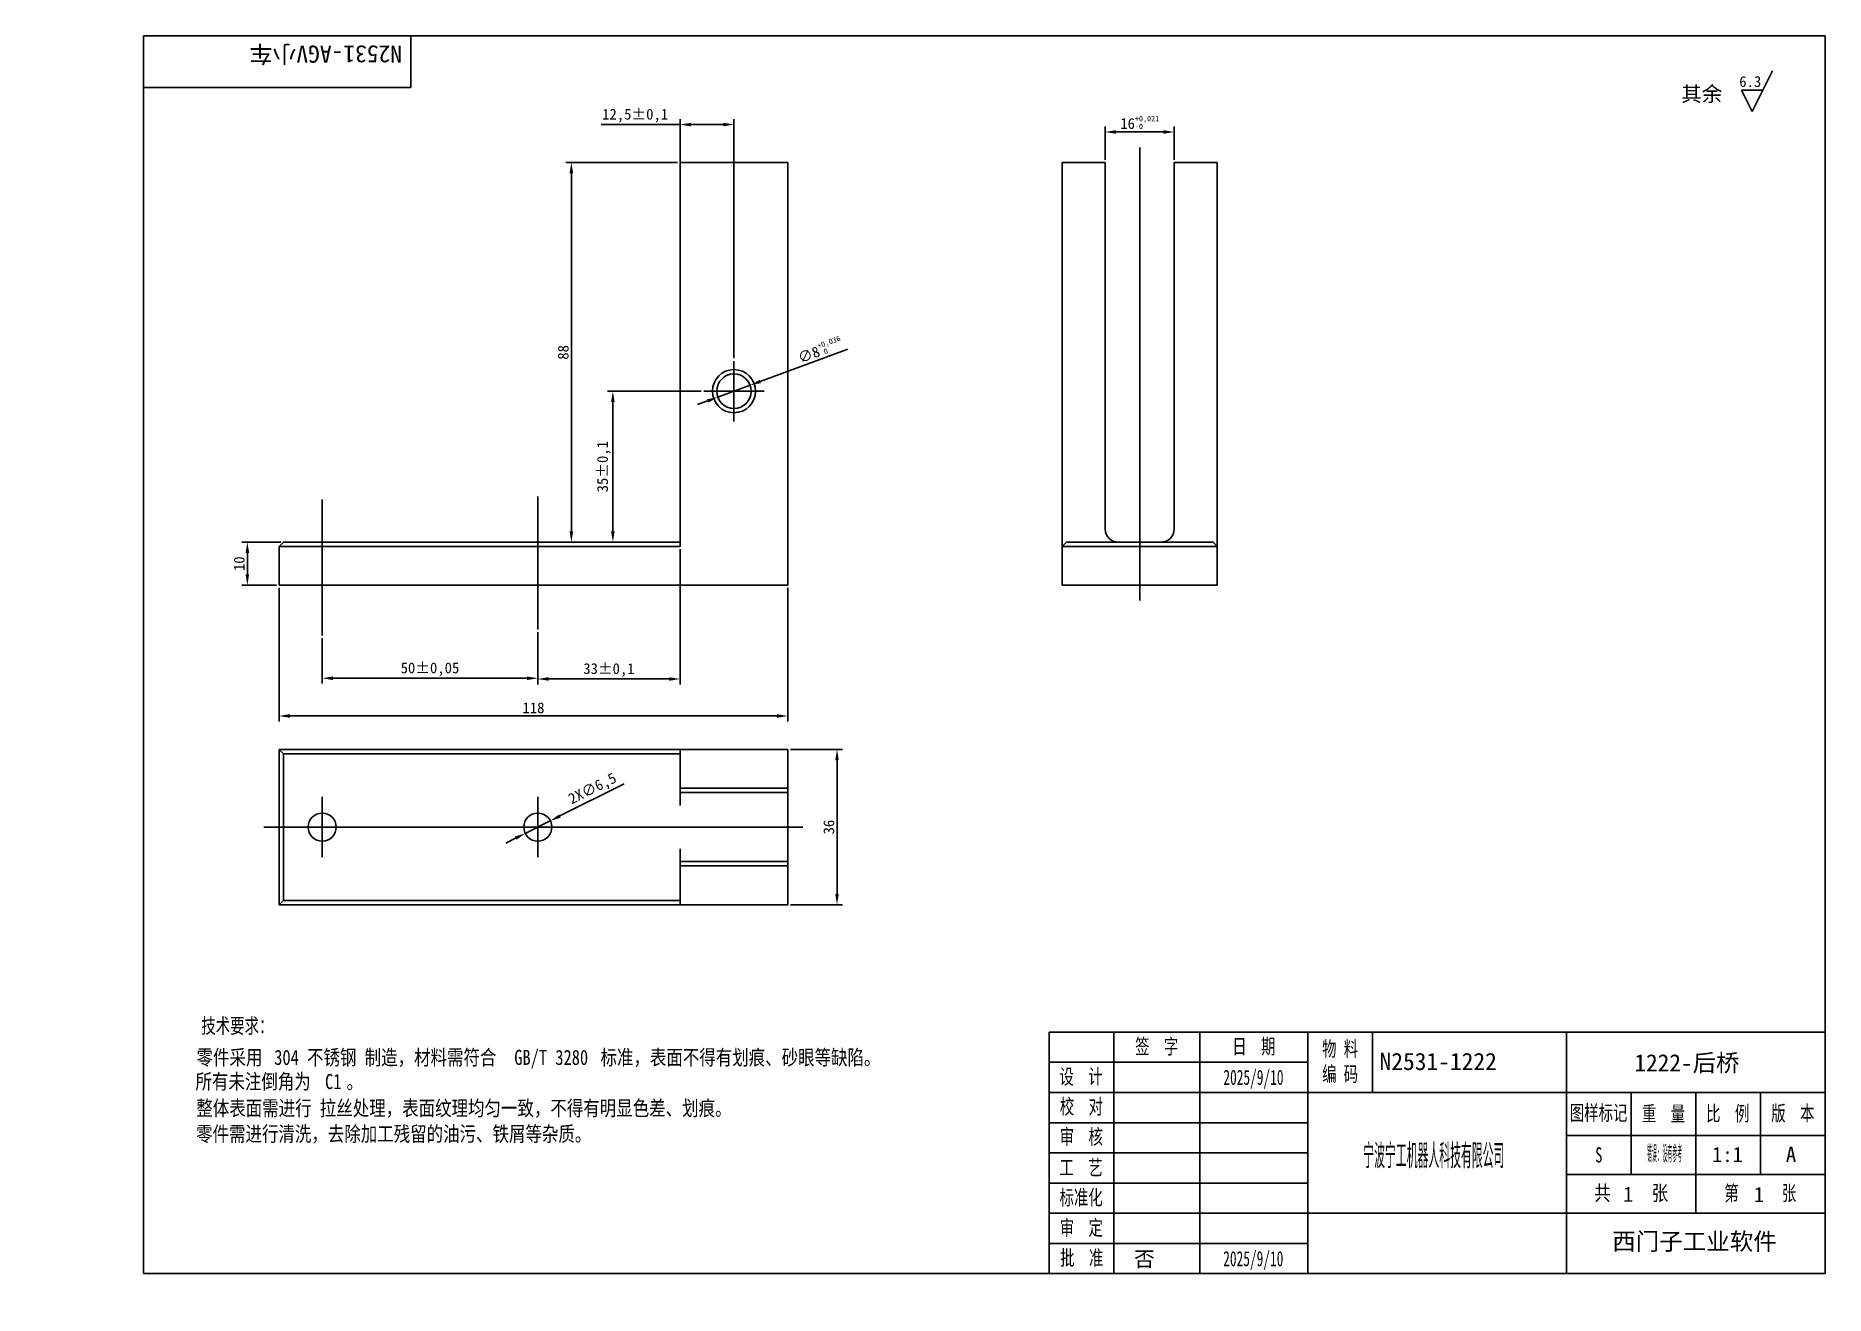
# Model space of a CAD drawing. Header units: millimetres. Extents: x 0 to 415, y 0 to 292.
import ezdxf
from ezdxf import colors
from ezdxf.entities.mleader import LeaderData, LeaderLine
from ezdxf.lldxf.tags import DXFTag
from ezdxf.math import Vec2, Vec3

# ---------------------------------------------------------------- set-up
doc = ezdxf.new("R2010")
doc.units = ezdxf.units.MM
for name, color, linetype in [('1222-后桥_', 7, 'Continuous'), ('Default', 7, 'Continuous'), ('图框', 7, 'Continuous'), ('标注', 7, 'Continuous')]:
    doc.layers.add(name, color=color, linetype=linetype)
doc.styles.add('MtXpl_', font='SimSun.ttf')
doc.styles.add('SEACAD_Arial', font='arial.ttf', dxfattribs={"width": 0.8})
tags = doc.linetypes.add('CENTER2', pattern=[28.575, 19.05, -3.175, 3.175, -3.175]).pattern_tags.tags
tags[10:11] = [DXFTag(74, 4), DXFTag(75, 0), DXFTag(340, '0'), DXFTag(46, 0.0), DXFTag(50, 0.0), DXFTag(44, 0.0), DXFTag(45, 0.0)]
tags[8:9] = [DXFTag(74, 4), DXFTag(75, 0), DXFTag(340, '0'), DXFTag(46, 0.0), DXFTag(50, 0.0), DXFTag(44, 0.0), DXFTag(45, 0.0)]
tags[6:7] = [DXFTag(74, 4), DXFTag(75, 0), DXFTag(340, '0'), DXFTag(46, 0.0), DXFTag(50, 0.0), DXFTag(44, 0.0), DXFTag(45, 0.0)]
tags[4:5] = [DXFTag(74, 4), DXFTag(75, 0), DXFTag(340, '0'), DXFTag(46, 0.0), DXFTag(50, 0.0), DXFTag(44, 0.0), DXFTag(45, 0.0)]
doc.dimstyles.new('ISO-25', dxfattribs={"dimtxt": 2.5, "dimasz": 2.5, "dimexe": 1.25, "dimexo": 0.625, "dimtad": 1, "dimtxsty": 'Standard', "dimcen": 2.5, "dimadec": 0, "dimazin": 0, "dimtfac": 1, "dimtmove": 0, "dimatfit": 3, "dimfxl": 1, "dimarcsym": 0})

# ---------------------------------------------------------------- blocks, each defined once
blk = doc.blocks.new('SE')
at = {"lineweight": 30}
blk.add_circle((161.92, 187.92), 5, dxfattribs=at)
at = {"layer": '1222-后桥_', "color": 7, "linetype": 'Continuous', "lineweight": 30}
for p, q in [((149.42, 240.92), (149.42, 151.92)), ((149.42, 240.92), (174.42, 240.92)), ((174.42, 142.92), (174.42, 240.92)), ((57.42, 152.92), (56.42, 151.92)), ((56.42, 142.92), (56.42, 151.92)), ((149.42, 151.92), (56.42, 151.92)), ((57.42, 152.92), (149.42, 152.92)), ((56.42, 142.92), (174.42, 142.92))]:
    blk.add_line(p, q, dxfattribs=at)
blk.add_circle((161.92, 187.92), 4, dxfattribs=at)
blk = doc.blocks.new('SE1')
at = {"lineweight": 30}
blk.add_line((239.02, 152.92), (273.02, 152.92), dxfattribs=at)
at = {"layer": '1222-后桥_', "lineweight": 30}
for p, q in [((238.02, 240.92), (238.02, 151.92)), ((238.02, 240.92), (248.02, 240.92)), ((248.02, 240.92), (248.02, 155.92)), ((264.02, 240.92), (264.02, 155.92)), ((264.02, 240.92), (265.02, 240.92)), ((265.02, 240.92), (274.02, 240.92)), ((274.02, 240.92), (274.02, 151.92)), ((239.02, 152.92), (238.02, 151.92)), ((238.02, 142.92), (238.02, 151.92)), ((274.02, 151.92), (238.02, 151.92)), ((251.02, 152.92), (261.02, 152.92)), ((273.02, 152.92), (274.02, 151.92)), ((274.02, 142.92), (274.02, 151.92)), ((238.02, 142.92), (274.02, 142.92))]:
    blk.add_line(p, q, dxfattribs=at)
for centre, start, end in [((251.02, 155.92), 180, 270), ((261.02, 155.92), 270, 0)]:
    blk.add_arc(centre, 3, start, end, dxfattribs=at)
blk = doc.blocks.new('SE2')
at = {"lineweight": 30}
for p, q in [((149.42, 94.85), (149.42, 91.85)), ((149.42, 78.85), (149.42, 81.85))]:
    blk.add_line(p, q, dxfattribs=at)
at = {"layer": '1222-后桥_', "color": 7, "linetype": 'Continuous', "lineweight": 30}
for p, q in [((56.42, 68.85), (56.42, 104.85)), ((56.42, 104.85), (149.42, 104.85)), ((57.42, 103.85), (56.42, 104.85)), ((149.42, 103.85), (57.42, 103.85)), ((57.42, 103.85), (57.42, 69.85)), ((149.42, 104.85), (149.42, 95.85)), ((174.42, 104.85), (149.42, 104.85)), ((174.42, 95.85), (174.42, 104.85)), ((149.42, 95.85), (149.42, 94.85)), ((149.42, 95.85), (174.42, 95.85)), ((174.42, 94.85), (174.42, 95.85)), ((149.42, 94.85), (174.42, 94.85)), ((174.42, 78.85), (174.42, 94.85)), ((174.42, 78.85), (149.42, 78.85)), ((149.42, 78.85), (149.42, 77.85)), ((174.42, 77.85), (174.42, 78.85)), ((149.42, 77.85), (149.42, 68.85)), ((149.42, 77.85), (174.42, 77.85)), ((174.42, 68.85), (174.42, 77.85)), ((57.42, 69.85), (56.42, 68.85)), ((149.42, 68.85), (56.42, 68.85)), ((57.42, 69.85), (149.42, 69.85)), ((149.42, 68.85), (174.42, 68.85))]:
    blk.add_line(p, q, dxfattribs=at)
for centre in [(66.42, 86.85), (116.42, 86.85)]:
    blk.add_circle(centre, 3.25, dxfattribs=at)
blk = doc.blocks.new('_DOT')
at = {"color": 0}
blk.add_line((0, 0), (-1, 0), dxfattribs=at)
at = {"color": 0, "const_width": 0.333}
blk.add_lwpolyline([(-0.1665, 0, 1), (0.1665, 0, 1)], format="xyb", close=True, dxfattribs=at)
blk = doc.blocks.new('*D23')
at = {"color": 0, "lineweight": -2, "transparency": 16777216}
for p, q in [((248.02, 263.22), (248.02, 270.95)), ((264.02, 263.22), (264.02, 270.95)), ((250.52, 269.7), (261.52, 269.7))]:
    blk.add_line(p, q, dxfattribs=at)
at = {"color": 0, "lineweight": 30, "transparency": 16777216}
for points in [[(250.52, 270.12), (250.52, 269.28), (248.02, 269.7)], [(261.52, 270.12), (261.52, 269.28), (264.02, 269.7)]]:
    blk.add_solid(points, dxfattribs=at)
at = {"layer": 'Defpoints', "color": 0, "lineweight": 30, "transparency": 16777216}
for p in [(264.02, 269.7), (248.02, 262.6), (264.02, 262.6)]:
    blk.add_point(p, dxfattribs=at)
at = {"color": 0, "transparency": 16777216, "insert": (256.02, 271.89), "char_height": 2.5, "attachment_point": 5}
blk.add_mtext('16{\\H1.25;\\S+0,021^ -0;}', dxfattribs=at)
blk = doc.blocks.new('*D24')
at = {"color": 0, "lineweight": -2, "transparency": 16777216}
for p, q in [((56.42, 163.97), (56.42, 133.05)), ((174.42, 163.97), (174.42, 133.05)), ((58.92, 134.3), (171.92, 134.3))]:
    blk.add_line(p, q, dxfattribs=at)
at = {"color": 0, "transparency": 16777216}
for points in [[(58.92, 134.72), (58.92, 133.88), (56.42, 134.3)], [(171.92, 134.72), (171.92, 133.88), (174.42, 134.3)]]:
    blk.add_solid(points, dxfattribs=at)
at = {"layer": 'Defpoints', "color": 0, "transparency": 16777216}
for p in [(56.42, 164.6), (174.42, 164.6), (174.42, 134.3)]:
    blk.add_point(p, dxfattribs=at)
at = {"color": 0, "transparency": 16777216, "insert": (115.42, 136.17), "char_height": 2.5, "attachment_point": 5}
blk.add_mtext('118', dxfattribs=at)
blk = doc.blocks.new('*D25')
at = {"color": 0, "lineweight": -2, "transparency": 16777216}
for p, q in [((149.42, 172.97), (149.42, 141.62)), ((116.42, 153.72), (116.42, 141.62)), ((118.92, 142.87), (146.92, 142.87))]:
    blk.add_line(p, q, dxfattribs=at)
at = {"color": 0, "transparency": 16777216}
for points in [[(118.92, 143.29), (118.92, 142.46), (116.42, 142.87)], [(146.92, 143.29), (146.92, 142.46), (149.42, 142.87)]]:
    blk.add_solid(points, dxfattribs=at)
at = {"layer": 'Defpoints', "color": 0, "transparency": 16777216}
for p in [(149.42, 173.6), (116.42, 154.35), (149.42, 142.87)]:
    blk.add_point(p, dxfattribs=at)
at = {"color": 0, "transparency": 16777216, "insert": (132.92, 144.96), "char_height": 2.5, "attachment_point": 5}
blk.add_mtext('33±0,1', dxfattribs=at)
blk = doc.blocks.new('*D26')
at = {"color": 0, "lineweight": -2, "transparency": 16777216}
for p, q in [((116.42, 153.72), (116.42, 141.79)), ((66.42, 152.35), (66.42, 141.79)), ((68.92, 143.04), (113.92, 143.04))]:
    blk.add_line(p, q, dxfattribs=at)
at = {"color": 0, "transparency": 16777216}
for points in [[(68.92, 143.46), (68.92, 142.63), (66.42, 143.04)], [(113.92, 143.46), (113.92, 142.63), (116.42, 143.04)]]:
    blk.add_solid(points, dxfattribs=at)
at = {"layer": 'Defpoints', "color": 0, "transparency": 16777216}
for p in [(116.42, 154.35), (66.42, 152.98), (116.42, 143.04)]:
    blk.add_point(p, dxfattribs=at)
at = {"color": 0, "transparency": 16777216, "insert": (91.42, 145.13), "char_height": 2.5, "attachment_point": 5}
blk.add_mtext('50±0,05', dxfattribs=at)
blk = doc.blocks.new('*D27')
at = {"color": 0, "lineweight": -2, "transparency": 16777216}
for p, q in [((154.3, 209.6), (132.58, 209.6)), ((133.83, 207.1), (133.83, 177.1)), ((148.8, 174.6), (132.58, 174.6))]:
    blk.add_line(p, q, dxfattribs=at)
at = {"color": 0, "transparency": 16777216}
for points in [[(133.41, 207.1), (134.25, 207.1), (133.83, 209.6)], [(133.41, 177.1), (134.25, 177.1), (133.83, 174.6)]]:
    blk.add_solid(points, dxfattribs=at)
at = {"layer": 'Defpoints', "color": 0, "transparency": 16777216}
for p in [(154.92, 209.6), (133.83, 174.6), (149.42, 174.6)]:
    blk.add_point(p, dxfattribs=at)
at = {"color": 0, "transparency": 16777216, "insert": (131.75, 192.1), "char_height": 2.5, "attachment_point": 5, "rotation": 90}
blk.add_mtext('35±0,1', dxfattribs=at)
blk = doc.blocks.new('*D28')
at = {"color": 0, "lineweight": -2, "transparency": 16777216}
for p, q in [((56.8, 174.6), (47.82, 174.6)), ((49.07, 172.1), (49.07, 167.1)), ((55.8, 164.6), (47.82, 164.6))]:
    blk.add_line(p, q, dxfattribs=at)
at = {"color": 0, "transparency": 16777216}
for points in [[(48.65, 172.1), (49.48, 172.1), (49.07, 174.6)], [(48.65, 167.1), (49.48, 167.1), (49.07, 164.6)]]:
    blk.add_solid(points, dxfattribs=at)
at = {"layer": 'Defpoints', "color": 0, "transparency": 16777216}
for p in [(57.42, 174.6), (49.07, 164.6), (56.42, 164.6)]:
    blk.add_point(p, dxfattribs=at)
at = {"color": 0, "transparency": 16777216, "insert": (47.19, 169.6), "char_height": 2.5, "attachment_point": 5, "rotation": 90}
blk.add_mtext('10', dxfattribs=at)
blk = doc.blocks.new('*D29')
at = {"color": 0, "lineweight": -2, "transparency": 16777216}
for p, q in [((148.8, 262.6), (122.96, 262.6)), ((124.21, 260.1), (124.21, 177.1)), ((148.8, 174.6), (122.96, 174.6))]:
    blk.add_line(p, q, dxfattribs=at)
at = {"color": 0, "transparency": 16777216}
for points in [[(123.79, 260.1), (124.63, 260.1), (124.21, 262.6)], [(123.79, 177.1), (124.63, 177.1), (124.21, 174.6)]]:
    blk.add_solid(points, dxfattribs=at)
at = {"layer": 'Defpoints', "color": 0, "transparency": 16777216}
for p in [(149.42, 262.6), (124.21, 174.6), (149.42, 174.6)]:
    blk.add_point(p, dxfattribs=at)
at = {"color": 0, "transparency": 16777216, "insert": (122.33, 218.6), "char_height": 2.5, "attachment_point": 5, "rotation": 90}
blk.add_mtext('88', dxfattribs=at)
blk = doc.blocks.new('*D30')
at = {"color": 0, "lineweight": -2, "transparency": 16777216}
for p, q in [((149.42, 271.42), (131.09, 271.42)), ((149.42, 210.22), (149.42, 272.67)), ((159.42, 271.42), (151.92, 271.42)), ((161.92, 217.22), (161.92, 272.67))]:
    blk.add_line(p, q, dxfattribs=at)
at = {"color": 0, "transparency": 16777216}
for points in [[(151.92, 271.83), (151.92, 271), (149.42, 271.42)], [(159.42, 271.83), (159.42, 271), (161.92, 271.42)]]:
    blk.add_solid(points, dxfattribs=at)
at = {"layer": 'Defpoints', "color": 0, "transparency": 16777216}
for p in [(149.42, 271.42), (161.92, 216.6), (149.42, 209.6)]:
    blk.add_point(p, dxfattribs=at)
at = {"color": 0, "transparency": 16777216, "insert": (139, 273.5), "char_height": 2.5, "attachment_point": 5}
blk.add_mtext('12,5±0,1', dxfattribs=at)
blk = doc.blocks.new('*D31')
at = {"color": 0, "lineweight": -2, "transparency": 16777216}
for p, q in [((188.36, 219.35), (168.02, 211.85)), ((158.17, 208.21), (165.67, 210.98)), ((155.82, 207.35), (153.48, 206.48))]:
    blk.add_line(p, q, dxfattribs=at)
at = {"color": 0, "lineweight": 30, "transparency": 16777216}
for points in [[(167.87, 212.24), (168.16, 211.46), (165.67, 210.98)], [(155.68, 207.74), (155.97, 206.96), (158.17, 208.21)]]:
    blk.add_solid(points, dxfattribs=at)
at = {"layer": 'Defpoints', "color": 0, "lineweight": 30, "transparency": 16777216}
for p in [(158.17, 208.21), (165.67, 210.98)]:
    blk.add_point(p, dxfattribs=at)
at = {"color": 0, "transparency": 16777216, "insert": (181.84, 219.27), "char_height": 2.5, "attachment_point": 5, "rotation": 20.2387}
blk.add_mtext('∅8{\\H1.25;\\S+0,036^  0;}', dxfattribs=at)
blk = doc.blocks.new('*D33')
at = {"color": 0, "lineweight": -2, "transparency": 16777216}
for p, q in [((136.47, 118.57), (121.56, 111.11)), ((113.51, 107.08), (119.33, 109.99)), ((111.28, 105.96), (109.04, 104.84))]:
    blk.add_line(p, q, dxfattribs=at)
at = {"color": 0, "transparency": 16777216}
for points in [[(121.38, 111.48), (121.75, 110.73), (119.33, 109.99)], [(111.09, 106.33), (111.47, 105.59), (113.51, 107.08)]]:
    blk.add_solid(points, dxfattribs=at)
at = {"layer": 'Defpoints', "color": 0, "transparency": 16777216}
for p in [(119.33, 109.99), (113.51, 107.08)]:
    blk.add_point(p, dxfattribs=at)
at = {"color": 0, "transparency": 16777216, "insert": (129.2, 117.26), "char_height": 2.5, "attachment_point": 5, "rotation": 26.5929}
blk.add_mtext('2X∅6,5', dxfattribs=at)
blk = doc.blocks.new('*D34')
at = {"color": 0, "lineweight": -2, "transparency": 16777216}
for p, q in [((175.05, 126.53), (187.07, 126.53)), ((185.82, 124.03), (185.82, 93.03)), ((175.05, 90.53), (187.07, 90.53))]:
    blk.add_line(p, q, dxfattribs=at)
at = {"color": 0, "transparency": 16777216}
for points in [[(185.4, 124.03), (186.23, 124.03), (185.82, 126.53)], [(185.4, 93.03), (186.23, 93.03), (185.82, 90.53)]]:
    blk.add_solid(points, dxfattribs=at)
at = {"layer": 'Defpoints', "color": 0, "transparency": 16777216}
for p in [(174.42, 126.53), (174.42, 90.53), (185.82, 90.53)]:
    blk.add_point(p, dxfattribs=at)
at = {"color": 0, "transparency": 16777216, "insert": (183.94, 108.53), "char_height": 2.5, "attachment_point": 5, "rotation": 90}
blk.add_mtext('36', dxfattribs=at)

msp = doc.modelspace()

# ---------------------------------------------------------------- linework, layer by layer
at = {"color": 1, "linetype": 'CENTER2'}
for p, q in [((66.42, 152.979), (66.42, 184.498)), ((116.42, 154.35), (116.42, 185.183))]:
    msp.add_line(p, q, dxfattribs=at)
at = {"layer": 'Default', "color": 1, "linetype": 'CENTER2'}
for p, q in [((256.018, 161.098), (256.018, 266.098)), ((161.92, 216.598), (161.92, 202.598)), ((168.92, 209.598), (154.92, 209.598)), ((66.42, 115.532), (66.42, 101.532)), ((116.42, 115.532), (116.42, 101.532)), ((52.92, 108.532), (177.92, 108.532))]:
    msp.add_line(p, q, dxfattribs=at)
at = {"layer": 'Default', "color": 7, "linetype": 'CENTER2'}
for p, q in [((73.42, 108.532), (59.42, 108.532)), ((123.42, 108.532), (109.42, 108.532))]:
    msp.add_line(p, q, dxfattribs=at)
at = {"layer": 'Default', "color": 7, "linetype": 'Continuous'}
for p, q in [((250, 61), (250, 5)), ((270, 61), (270, 5)), ((310, 61), (310, 47)), ((235, 54), (295, 54)), ((235, 47), (415, 47)), ((385, 47.003), (385, 19)), ((235, 40), (295, 40)), ((355, 28.003), (415, 28.003))]:
    msp.add_line(p, q, dxfattribs=at)
at = {"layer": '图框', "color": 7, "linetype": 'Continuous'}
for p, q in [((25, 5), (25, 292)), ((25, 292), (415, 292)), ((87, 292), (87, 280)), ((415, 292), (415, 5)), ((87, 280), (25, 280)), ((415, 61), (235, 61)), ((235, 5), (235, 61)), ((295, 5), (295, 61)), ((355, 61), (355, 5)), ((235, 5), (235, 54)), ((355, 47), (415, 47)), ((370, 47.003), (370, 28.003)), ((400, 47.003), (400, 28.003)), ((355, 37), (415, 37)), ((235, 33), (295, 33)), ((235, 26), (295, 26)), ((235, 19), (415, 19)), ((235, 12), (295, 12)), ((415, 5), (25, 5))]:
    msp.add_line(p, q, dxfattribs=at)
at = {"layer": '标注', "color": 4}
for p, q in [((400.566, 279.423), (402.802, 283.895)), ((395.566, 279.423), (400.566, 279.423)), ((398.066, 274.423), (395.566, 279.423)), ((398.066, 274.423), (400.566, 279.423))]:
    msp.add_line(p, q, dxfattribs=at)

# ---------------------------------------------------------------- block references
at = {"layer": 'Default'}
for name in ['SE', 'SE1', 'SE2']:
    msp.add_blockref(name, (0, 21.678), dxfattribs=at)

# ---------------------------------------------------------------- texts
at = {"color": 4, "style": 'MtXpl_'}
msp.add_text('其余', height=3.5, dxfattribs=at).set_placement((381.598, 276.78))
at = {"color": 40, "true_color": 0xf8d731, "style": 'MtXpl_', "width": 0.8}
for s, p in [('零件采用 ', (37.276, 53.386)), ('304 ', (55.296, 53.386)), ('不锈钢 制造，材料需符合 ', (62.909, 53.386)), ('GB/T 3280 ', (110.962, 53.386)), ('标准，表面不得有划痕、砂眼等缺陷。', (130.965, 53.386)), ('所有未注倒角为 ', (37.042, 47.793)), ('C1', (67.075, 47.793)), ('整体表面需进行 拉丝处理，表面纹理均匀一致，不得有明显色差、划痕。', (37.232, 41.619)), ('。', (72.075, 47.793)), ('零件需进行清洗，去除加工残留的油污、铁屑等杂质。', (37.178, 35.659))]:
    msp.add_text(s, height=3.5, dxfattribs=at).set_placement(p)
at = {"layer": 'Default', "insert": (38.39, 64.235), "char_height": 3.5, "width": 19.56302, "attachment_point": 1, "style": 'SEACAD_Arial'}
msp.add_mtext('{\\f宋体|b0||i0||c0|p34;\\C7;\\H3.5;\\W0.7;技术要求：}', dxfattribs=at)
at = {"layer": '图框', "char_height": 3.5, "attachment_point": 5, "style": 'SEACAD_Arial'}
for s, insert, width in [('{\\f宋体|b0||i0||c0|p34;\\C7;\\H3.5;\\W0.7;签  字}', (259.965, 57.483), 19.96692), ('{\\f宋体|b0||i0||c0|p34;\\C7;\\H3.5;\\W0.7;日  期}', (282.498, 57.505), 25.04697), ('{\\f宋体|b0||i0||c0|p34;\\C7;\\H3.5;\\W0.7;物 料\\P}{\\f宋体|b0||i0||c0|p34;\\C7;\\H3.5;\\W0.7;编 码\\P}', (302.501, 54.027), 14.97053), ('{\\f宋体|b0||i0||c0|p34;\\C7;\\H3.5;\\W0.7;设  计}', (242.404, 50.493), 14.85119), ('{\\f宋体|b0||i0||c0|p34;\\C7;\\H3.5;\\W0.7;校  对}', (242.505, 43.562), 14.89547), ('{\\f宋体|b0||i0||c0|p34;\\C7;\\H3.5;\\W0.7;图样标记}', (362.443, 42.088), 14.83009), ('{\\f宋体|b0||i0||c0|p34;\\C7;\\H3.5;\\W0.7;重  量}', (377.504, 41.971), 14.90958), ('{\\f宋体|b0||i0||c0|p34;\\C7;\\H3.5;\\W0.7;比  例}', (392.387, 41.943), 14.95366), ('{\\f宋体|b0||i0||c0|p34;\\C7;\\H3.5;\\W0.7;版  本}', (407.496, 41.999), 15.0267), ('{\\f宋体|b0||i0||c0|p34;\\C7;\\H3.5;\\W0.7;审  核}', (242.466, 36.557), 14.97417), ('{\\f宋体|b0||i0||c0|p34;\\C7;\\H3.5;\\W0.7;S}', (362.499, 32.501), 14.99928), ('{\\f宋体|b0||i0||c0|p34;\\C7;\\H3.5;\\W0.7;工  艺}', (242.404, 29.474), 14.85119), ('{\\f宋体|b0||i0||c0|p34;\\C7;\\H3.5;\\W0.7;标准化}', (242.422, 22.476), 14.8165), ('{\\f宋体|b0||i0||c0|p34;\\C7;\\H3.5;\\W0.8;共     张}', (369.995, 23.503), 29.99971), ('{\\f宋体|b0||i0||c0|p34;\\C7;\\H3.5;\\W0.7;第      张}', (399.952, 23.47), 29.90382), ('{\\f宋体|b0||i0||c0|p34;\\C7;\\H3.5;\\W0.7;审  定}', (242.483, 15.442), 14.93948), ('{\\f宋体|b0||i0||c0|p34;\\C7;\\H3.5;\\W0.7;批  准}', (242.58, 8.472), 14.9364)]:
    msp.add_mtext(s, dxfattribs=dict(at, insert=insert, width=width))
at = {"layer": '图框', "insert": (384.684, 12.256), "char_height": 4, "width": 65.80738, "attachment_point": 5}
msp.add_mtext('{\\f宋体|b1||i0||c0|p34;\\C7;\\H4.;\\W1.;西门子工业软件}', dxfattribs=at)
at = {"layer": '标注', "color": 4}
msp.add_text('6.3', height=2.5, dxfattribs=at).set_placement((395.068, 280.133))

# ---------------------------------------------------------------- dimensions: what is measured, and where the dimension line sits
at = {"color": 4}
for base, p1, p2, override, picture, middle in [((149.42, 271.418), (161.92, 216.598), (149.42, 209.598), {"dimgap": 0.625, "dimtol": 1, "dimlim": 0, "dimtp": 0.1, "dimtm": 0.1}, '*D30', (139.004, 273.501)), ((264.018, 269.699), (248.018, 262.598), (264.018, 262.598), {"dimgap": 0.625, "dimtol": 1, "dimlim": 0, "dimtp": 0.021, "dimtm": 1e-09, "dimtfac": 0.5, "dimtdec": 3}, '*D23', (256.018, 271.887)), ((149.42, 142.873), (116.42, 154.35), (149.42, 173.598), {"dimgap": 0.625, "dimtol": 1, "dimlim": 0, "dimtp": 0.1, "dimtm": 0.1}, '*D25', (132.92, 144.956)), ((116.42, 143.044), (66.42, 152.979), (116.42, 154.35), {"dimgap": 0.625, "dimtol": 1, "dimlim": 0, "dimtp": 0.05, "dimtm": 0.05}, '*D26', (91.42, 145.127))]:
    dim = msp.add_linear_dim(base=base, p1=p1, p2=p2, dimstyle='ISO-25', override=override, dxfattribs=at)
    dim.commit()
    dim.dimension.update_dxf_attribs({"geometry": picture, "text_midpoint": middle})
for base, p1, p2, picture, middle in [((124.209, 174.598), (149.42, 262.598), (149.42, 174.598), '*D29', (122.334, 218.598)), ((49.066, 164.598), (57.42, 174.598), (56.42, 164.598), '*D28', (47.191, 169.598)), ((185.817, 90.532), (174.42, 126.532), (174.42, 90.532), '*D34', (183.942, 108.532))]:
    dim = msp.add_linear_dim(base=base, p1=p1, p2=p2, angle=90, dimstyle='ISO-25', dxfattribs=at)
    dim.commit()
    dim.dimension.update_dxf_attribs({"geometry": picture, "text_midpoint": middle})
dim = msp.add_diameter_dim_2p(p1=(158.167, 208.214), p2=(165.673, 210.982), dimstyle='ISO-25', override={"dimgap": 0.625, "dimtol": 1, "dimlim": 0, "dimtp": 0.036, "dimtm": 0, "dimtfac": 0.5, "dimtdec": 3}, dxfattribs=at)
dim.commit()
dim.dimension.update_dxf_attribs({"geometry": '*D31', "text_midpoint": (182.596, 217.221), "dimtype": 163})
dim = msp.add_linear_dim(base=(133.829, 174.598), p1=(154.92, 209.598), p2=(149.42, 174.598), angle=90, dimstyle='ISO-25', override={"dimgap": 0.625, "dimtol": 1, "dimlim": 0, "dimtp": 0.1, "dimtm": 0.1}, dxfattribs=at)
dim.commit()
dim.dimension.update_dxf_attribs({"geometry": '*D27', "text_midpoint": (131.746, 192.098)})
dim = msp.add_linear_dim(base=(174.42, 134.3), p1=(56.42, 164.598), p2=(174.42, 164.598), dimstyle='ISO-25', dxfattribs=at)
dim.commit()
dim.dimension.update_dxf_attribs({"geometry": '*D24', "text_midpoint": (115.42, 136.175)})
dim = msp.add_diameter_dim_2p(p1=(113.514, 107.077), p2=(119.327, 109.987), text='2X<>', dimstyle='ISO-25', dxfattribs=at)
dim.commit()
dim.dimension.update_dxf_attribs({"geometry": '*D33', "text_midpoint": (129.199, 117.259)})

# ---------------------------------------------------------------- leaders
at = {"layer": '图框', "color": 7, "linetype": 'Continuous'}
ml = msp.add_multileader_mtext('Standard', dxfattribs=at)
ml.set_content('{\\pxsm0.9;\\f宋体|b0||i0||c0|p34;\\W1.;N2531-AGV小车\\P}', color=7)
ml.set_leader_properties()
ml.set_arrow_properties(name='DOT')
ml.build(insert=Vec2(0, 0))
ml.multileader.update_dxf_attribs({"leader_type": 0, "dogleg_length": 0})
ctx = ml.context
ctx.base_point, ctx.landing_gap_size = Vec3(87.678, 288.033), 1.4
ctx.text_align_type = 1
notes = []
notes.append((ctx, [(0, (0, 0, 0), (0, 0), (1, 0), 1, [])]))
ctx.mtext.insert, ctx.mtext.text_direction, ctx.mtext.rotation, ctx.mtext.alignment = Vec3(67.232, 285.743), Vec3(-1, 0), 3.1415927, 2
ml = msp.add_multileader_mtext('Standard', dxfattribs=at)
ml.set_content('{\\pxsm0.9;\\f宋体|b0||i0||c0|p34;\\W0.9938368531;1222-后桥 \\P}', color=7)
ml.set_leader_properties()
ml.set_arrow_properties(name='DOT')
ml.build(insert=Vec2(0, 0))
ml.multileader.update_dxf_attribs({"leader_type": 0, "dogleg_length": 0})
ctx = ml.context
ctx.base_point, ctx.landing_gap_size = Vec3(368.561, 53.597), 1.4
ctx.text_align_type = 1
notes.append((ctx, [(0, (0, 0, 0), (0, 0), (1, 0), 1, [])]))
ctx.mtext.insert, ctx.mtext.alignment = Vec3(382.919, 55.877), 2
ml = msp.add_multileader_mtext('Standard', dxfattribs=at)
ml.set_content('{\\pxsm0.9;\\f宋体|b0||i0||c0|p34;\\W1.;N2531-1222\\P}', color=7)
ml.set_leader_properties()
ml.set_arrow_properties(name='DOT')
ml.build(insert=Vec2(0, 0))
ml.multileader.update_dxf_attribs({"leader_type": 0, "dogleg_length": 0})
ctx = ml.context
ctx.base_point, ctx.landing_gap_size = Vec3(309.147, 54.198), 1.4
ctx.text_align_type = 1
notes.append((ctx, [(0, (0, 0, 0), (0, 0), (1, 0), 1, [])]))
ctx.mtext.insert, ctx.mtext.alignment = Vec3(325.247, 56.198), 2
ml = msp.add_multileader_mtext('Standard', dxfattribs=at)
ml.set_content('{\\pxsm0.9;\\f宋体|b0||i0||c0|p34;\\W0.6507936508;2025/9/10\\P}', color=7)
ml.set_leader_properties()
ml.set_arrow_properties(name='DOT')
ml.build(insert=Vec2(0, 0))
ml.multileader.update_dxf_attribs({"leader_type": 0, "dogleg_length": 0, "arrow_head_size": 3.5})
ctx = ml.context
ctx.base_point, ctx.char_height, ctx.arrow_head_size, ctx.landing_gap_size = Vec3(273.234, 50.329), 3.5, 3.5, 1.225
ctx.text_align_type = 1
notes.append((ctx, [(0, (0, 0, 0), (0, 0), (1, 0), 1, [])]))
ctx.mtext.insert, ctx.mtext.alignment = Vec3(282.397, 52.264), 2
ml = msp.add_multileader_mtext('Standard', dxfattribs=at)
ml.set_content('{\\pxsm0.9;\\f宋体|b0||i0||c0|p34;\\W0.369086814;宁波宁工机器人科技有限公司\\P}', color=7)
ml.set_leader_properties()
ml.set_arrow_properties(name='DOT')
ml.build(insert=Vec2(0, 0))
ml.multileader.update_dxf_attribs({"leader_type": 0, "dogleg_length": 0, "arrow_head_size": 5})
ctx = ml.context
ctx.base_point, ctx.char_height, ctx.arrow_head_size, ctx.landing_gap_size = Vec3(305.378, 32.091), 5, 5, 1.75
ctx.text_align_type = 1
notes.append((ctx, [(0, (0, 0, 0), (0, 0), (1, 0), 1, [])]))
ctx.mtext.insert, ctx.mtext.alignment = Vec3(324.232, 34.968), 2
ml = msp.add_multileader_mtext('Standard', dxfattribs=at)
ml.set_content('{\\pxsm0.9;\\f宋体|b0||i0||c0|p34;\\W0.231395911; 错误: 没有参考\\P}', color=7)
ml.set_leader_properties()
ml.set_arrow_properties(name='DOT')
ml.build(insert=Vec2(0, 0))
ml.multileader.update_dxf_attribs({"leader_type": 0, "dogleg_length": 0, "arrow_head_size": 3.5})
ctx = ml.context
ctx.base_point, ctx.char_height, ctx.arrow_head_size, ctx.landing_gap_size = Vec3(371.095, 32.672), 3.5, 3.5, 1.225
ctx.text_align_type = 1
notes.append((ctx, [(0, (0, 0, 0), (0, 0), (1, 0), 1, [])]))
ctx.mtext.insert, ctx.mtext.alignment = Vec3(377.416, 34.676), 2
ml = msp.add_multileader_mtext('Standard', dxfattribs=at)
ml.set_content('{\\pxsm0.9;\\f宋体|b0||i0||c0|p34;\\W1.;A\\P}', color=7)
ml.set_leader_properties()
ml.set_arrow_properties(name='DOT')
ml.build(insert=Vec2(0, 0))
ml.multileader.update_dxf_attribs({"leader_type": 0, "dogleg_length": 0, "arrow_head_size": 3.5})
ctx = ml.context
ctx.base_point, ctx.char_height, ctx.arrow_head_size, ctx.landing_gap_size = Vec3(403.89, 32.668), 3.5, 3.5, 1.225
ctx.text_align_type = 1
notes.append((ctx, [(0, (0, 0, 0), (0, 0), (1, 0), 1, [])]))
ctx.mtext.insert, ctx.mtext.alignment = Vec3(407.073, 34.418), 2
ml = msp.add_multileader_mtext('Standard', dxfattribs=at)
ml.set_content('{\\pxsm0.9;\\f宋体|b0||i0||c0|p34;\\W1.;1:1\\P}', color=7)
ml.set_leader_properties()
ml.set_arrow_properties(name='DOT')
ml.build(insert=Vec2(0, 0))
ml.multileader.update_dxf_attribs({"leader_type": 0, "dogleg_length": 0, "arrow_head_size": 3.5})
ctx = ml.context
ctx.base_point, ctx.char_height, ctx.arrow_head_size, ctx.landing_gap_size = Vec3(387.117, 32.614), 3.5, 3.5, 1.225
ctx.text_align_type = 1
notes.append((ctx, [(0, (0, 0, 0), (0, 0), (1, 0), 1, [])]))
ctx.mtext.insert, ctx.mtext.alignment = Vec3(392.332, 34.364), 2
ml = msp.add_multileader_mtext('Standard', dxfattribs=at)
ml.set_content('{\\pxsm0.9;\\f宋体|b0||i0||c0|p34;\\W1.;1\\P}', color=7)
ml.set_leader_properties()
ml.set_arrow_properties(name='DOT')
ml.build(insert=Vec2(0, 0))
ml.multileader.update_dxf_attribs({"leader_type": 0, "dogleg_length": 0, "arrow_head_size": 3.5})
ctx = ml.context
ctx.base_point, ctx.char_height, ctx.arrow_head_size, ctx.landing_gap_size = Vec3(367.073, 23.399), 3.5, 3.5, 1.225
ctx.text_align_type = 2
notes.append((ctx, [(0, (0, 0, 0), (0, 0), (1, 0), 1, [])]))
ctx.mtext.insert, ctx.mtext.alignment = Vec3(370.497, 25.149), 3
ml = msp.add_multileader_mtext('Standard', dxfattribs=at)
ml.set_content('{\\pxsm0.9;\\f宋体|b0||i0||c0|p34;\\W1.;1\\P}', color=7)
ml.set_leader_properties()
ml.set_arrow_properties(name='DOT')
ml.build(insert=Vec2(0, 0))
ml.multileader.update_dxf_attribs({"leader_type": 0, "dogleg_length": 0, "arrow_head_size": 3.5})
ctx = ml.context
ctx.base_point, ctx.char_height, ctx.arrow_head_size, ctx.landing_gap_size = Vec3(396.925, 23.326), 3.5, 3.5, 1.225
ctx.text_align_type = 1
notes.append((ctx, [(0, (0, 0, 0), (0, 0), (1, 0), 1, [])]))
ctx.mtext.insert, ctx.mtext.alignment = Vec3(399.637, 25.076), 2
ml = msp.add_multileader_mtext('Standard', dxfattribs=at)
ml.set_content('{\\pxsm0.9;\\f宋体|b0||i0||c0|p34;\\W0.6507936508;2025/9/10\\P}', color=7)
ml.set_leader_properties()
ml.set_arrow_properties(name='DOT')
ml.build(insert=Vec2(0, 0))
ml.multileader.update_dxf_attribs({"leader_type": 0, "dogleg_length": 0, "arrow_head_size": 3.5})
ctx = ml.context
ctx.base_point, ctx.char_height, ctx.arrow_head_size, ctx.landing_gap_size = Vec3(273.199, 8.289), 3.5, 3.5, 1.225
ctx.text_align_type = 1
notes.append((ctx, [(0, (0, 0, 0), (0, 0), (1, 0), 1, [])]))
ctx.mtext.insert, ctx.mtext.alignment = Vec3(282.361, 10.225), 2
ml = msp.add_multileader_mtext('Standard', dxfattribs=at)
ml.set_content('{\\pxsm0.9;\\f宋体|b0||i0||c0|p34;\\W1.;否\\P}', color=7)
ml.set_leader_properties()
ml.set_arrow_properties(name='DOT')
ml.build(insert=Vec2(0, 0))
ml.multileader.update_dxf_attribs({"leader_type": 0, "dogleg_length": 0, "arrow_head_size": 3.5})
ctx = ml.context
ctx.base_point, ctx.char_height, ctx.arrow_head_size, ctx.landing_gap_size = Vec3(252.954, 8.153), 3.5, 3.5, 1.225
ctx.text_align_type = 1
notes.append((ctx, [(0, (0, 0, 0), (0, 0), (1, 0), 1, [])]))
ctx.mtext.insert, ctx.mtext.alignment = Vec3(257.086, 10.148), 2
for ctx, leaders in notes:
    for number, flags, end, landing, length, lines in leaders:
        leader = LeaderData()
        leader.index, (leader.has_last_leader_line, leader.has_dogleg_vector, leader.attachment_direction) = number, flags
        leader.last_leader_point, leader.dogleg_vector, leader.dogleg_length = Vec3(end), Vec3(landing), length
        for number, points, colour, breaks in lines:
            line = LeaderLine()
            line.index, line.vertices, line.color, line.breaks = number, Vec3.list(points), colors.encode_raw_color(colour), breaks
            leader.lines.append(line)
        ctx.leaders.append(leader)

doc.saveas('drawing.dxf')
